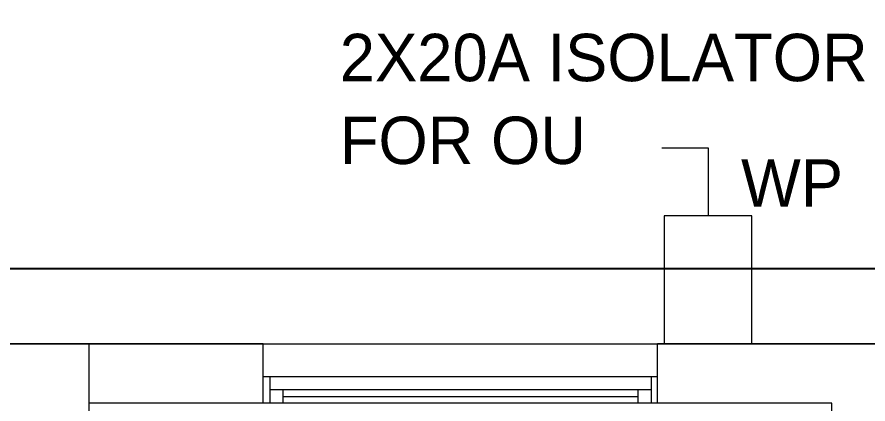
# Model space of a CAD drawing. Header units: metres. Extents: x 75097 to 220695, y -1557923 to -1361206.
# Drawn here: x 144368 to 147604, y -1426401 to -1424931 of the extents above; entities that cross this region are included whole.
import ezdxf

# ---------------------------------------------------------------- set-up
doc = ezdxf.new("R2010")
doc.units = ezdxf.units.M
doc.layers.get('0').update_dxf_attribs({"lineweight": 0})
for name, color, linetype, lineweight in [('A-100 - Copy$0$Aluminum', 8, 'Continuous', 0), ('A-100 - Copy$0$Medical Equipment and Furniture', 8, 'Continuous', 0), ('A-100 - Copy$0$Proj', 8, 'Continuous', 0), ('A-100 - Copy$0$Structure', 8, 'Continuous', 9), ('A-100 - Copy$0$Walls', 8, 'Continuous', 0)]:
    doc.layers.add(name, color=color, linetype=linetype, lineweight=lineweight)
doc.layers.add('A-100 - Copy$0$axes', color=8, linetype='Continuous')
doc.layers.add('E-POWR', color=7, linetype='Continuous', lineweight=9, true_color=0x4e7e3e)
doc.layers.add('E-POWR-IDEN _1-100_', color=7, linetype='Continuous', lineweight=9, true_color=0x4e7e3e)
doc.styles.add('Optima_5', font='', dxfattribs={"height": 3.001645})
doc.styles.get('Optima_5').set_extended_font_data('Optima')

# ---------------------------------------------------------------- blocks, each defined once
blk = doc.blocks.new('GI-041_dwg__U120-3902841-GI-041')
at = {"layer": 'E-POWR', "flags": 128}
blk.add_lwpolyline([(-0.1145, 0), (0.1145, 0), (0.1145, 0.1572), (-0.1145, 0.1572)], close=True, dxfattribs=at)
blk.add_lwpolyline([(0.2354, 0.1613), (0.2354, 0.0786), (0.1145, 0.0786)], dxfattribs=at)
blk = doc.blocks.new('A-100 - Copy')
at = {"layer": 'A-100 - Copy$0$Aluminum'}
for p, q in [((146803.9, -1426297.7, 1), (145303.9, -1426297.7, 1)), ((145328.9, -1426297.7, 1), (145328.9, -1426397.7, 1)), ((146778.9, -1426297.7, 1), (146778.9, -1426397.7, 1)), ((146778.9, -1426347.7, 1), (145328.9, -1426347.7, 1)), ((145378.9, -1426347.7, 1), (145378.9, -1426397.7, 1)), ((146728.9, -1426347.7, 1), (146728.9, -1426397.7, 1)), ((145378.9, -1426372.7, 1), (146728.9, -1426372.7, 1)), ((146803.9, -1426397.7, 1), (145303.9, -1426397.7, 1))]:
    blk.add_line(p, q, dxfattribs=at)
at = {"layer": 'A-100 - Copy$0$axes'}
blk.add_line((178940.3, -1425887.7, 2.4), (96042.2, -1425887.7, 2.4), dxfattribs=at)
at = {"layer": 'A-100 - Copy$0$Medical Equipment and Furniture', "elevation": 0}
blk.add_lwpolyline([(115563.3, -1421042.7), (122868.3, -1421042.7), (122868.3, -1426172.7), (159028.3, -1426172.7), (159136.2, -1440572.7), (159048.3, -1440572.7), (159048.3, -1440877.7)], dxfattribs=at)
at = {"layer": 'A-100 - Copy$0$Proj'}
blk.add_line((145303.9, -1426172.7, 1), (146803.9, -1426172.7, 1), dxfattribs=at)
at = {"layer": 'A-100 - Copy$0$Structure', "elevation": 0}
blk.add_lwpolyline([(144111.7, -1426702.7), (144641.7, -1426702.7), (144641.7, -1426172.7), (144111.7, -1426172.7)], close=True, dxfattribs=at)
at = {"layer": 'A-100 - Copy$0$Walls'}
for p, q in [((145303.9, -1426172.7, 1), (144641.7, -1426172.7, 0)), ((145303.9, -1426397.7, 1), (145303.9, -1426172.7, 1)), ((148713.7, -1426172.7, 1), (146803.9, -1426172.7, 1)), ((146803.9, -1426397.7, 1), (146803.9, -1426172.7, 1)), ((145303.9, -1426397.7, 1), (144641.7, -1426397.7, 0)), ((147466.2, -1426397.7, 0), (146803.9, -1426397.7, 0)), ((147466.2, -1431222.7, 0), (147466.2, -1426397.7, 0))]:
    blk.add_line(p, q, dxfattribs=at)

msp = doc.modelspace()

# ---------------------------------------------------------------- block references
at = {"color": 85, "xscale": 2127.341102341351, "yscale": 2127.341102341351, "zscale": 2127.341102341351, "rotation": 89.99999999978158}
msp.add_blockref('GI-041_dwg__U120-3902841-GI-041', (147162.9, -1425929.1, 0), dxfattribs=at)

# ---------------------------------------------------------------- texts
at = {"layer": 'E-POWR-IDEN _1-100_', "attachment_point": 1, "rotation": 360, "line_spacing_factor": 1.047943, "style": 'Optima_5'}
for s, insert, char_height, width in [('2X20A ISOLATOR\\PFOR OU', (145595.3, -1424994.6, 0), 180.099, 2475.925), ('WP', (147121.3, -1425471.2), 180.1, 3.637978807091713e-12)]:
    msp.add_mtext(s, dxfattribs=dict(at, insert=insert, char_height=char_height, width=width))

# ---------------------------------------------------------------- next in the draw order: block references
msp.add_blockref('A-100 - Copy', (0, 0))

doc.saveas('drawing.dxf')
